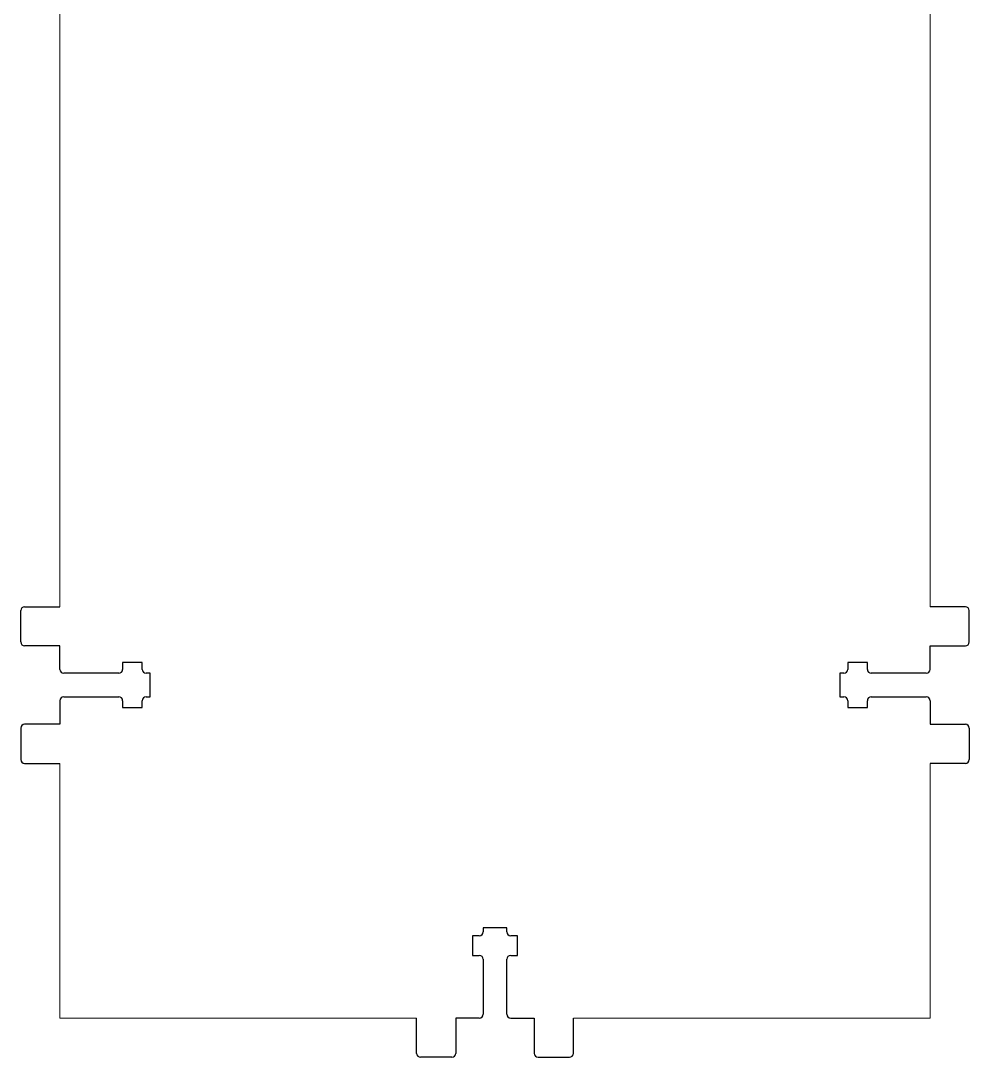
# Model space of a CAD drawing. Header units: millimetres. Extents: x 0 to 1730, y 0 to 300.
# Drawn here: x 749.5 to 870.5, y 2.5 to 134.8 of the extents above; entities that cross this region are included whole.
import ezdxf

# ---------------------------------------------------------------- set-up
doc = ezdxf.new("R2010")
doc.units = ezdxf.units.MM
doc.layers.get('0').update_dxf_attribs({"linetype": 'CONTINUOUS', "lineweight": 25, "true_color": 0x000000})
doc.layers.add('Back', color=7, linetype='CONTINUOUS', lineweight=0, true_color=0x000000)

msp = doc.modelspace()

# ---------------------------------------------------------------- linework, layer by layer
for p, q in [((750, 60), (754.5, 60)), ((870, 60), (865.5, 60)), ((749.5, 55.5), (749.5, 59.5)), ((870.5, 55.5), (870.5, 59.5)), ((754.5, 55), (750, 55)), ((754.5, 52), (754.5, 55)), ((865.5, 55), (870, 55)), ((865.5, 52), (865.5, 55)), ((765, 52.86), (762.5, 52.86)), ((762.5, 52.86), (762.5, 52)), ((765, 52), (765, 52.86)), ((855, 52.86), (855, 52)), ((857.5, 52.86), (855, 52.86)), ((857.5, 52), (857.5, 52.86)), ((762, 51.5), (755, 51.5)), ((766, 51.5), (765.5, 51.5)), ((766, 48.5), (766, 51.5)), ((854, 51.5), (854, 48.5)), ((854.5, 51.5), (854, 51.5)), ((865, 51.5), (858, 51.5)), ((754.5, 48), (754.5, 45)), ((755, 48.5), (762, 48.5)), ((762.5, 48), (762.5, 47.14)), ((765, 47.14), (765, 48)), ((765.5, 48.5), (766, 48.5)), ((854, 48.5), (854.5, 48.5)), ((855, 48), (855, 47.14)), ((857.5, 47.14), (857.5, 48)), ((858, 48.5), (865, 48.5)), ((865.5, 48), (865.5, 45)), ((762.5, 47.14), (765, 47.14)), ((855, 47.14), (857.5, 47.14)), ((754.5, 45), (750, 45)), ((865.5, 45), (870, 45)), ((749.5, 44.5), (749.5, 40.5)), ((870.5, 44.5), (870.5, 40.5)), ((750, 40), (754.5, 40)), ((870, 40), (865.5, 40)), ((811.5, 19), (808.5, 19)), ((808.5, 19), (808.5, 18.5)), ((811.5, 18.5), (811.5, 19)), ((808, 18), (807.14, 18)), ((807.14, 18), (807.14, 15.5)), ((812.86, 18), (812, 18)), ((812.86, 15.5), (812.86, 18)), ((807.14, 15.5), (808, 15.5)), ((808.5, 15), (808.5, 8)), ((811.5, 8), (811.5, 15)), ((812, 15.5), (812.86, 15.5)), ((800, 3), (800, 7.5)), ((808, 7.5), (805, 7.5)), ((805, 7.5), (805, 3)), ((812, 7.5), (815, 7.5)), ((815, 7.5), (815, 3)), ((820, 3), (820, 7.5)), ((804.5, 2.5), (800.5, 2.5)), ((815.5, 2.5), (819.5, 2.5))]:
    msp.add_line(p, q)
for centre, start, end in [((750, 59.5), 90, 180), ((870, 59.5), 360, 90), ((750, 55.5), 180, 270), ((870, 55.5), 270, 360), ((755, 52), 180, 270), ((762, 52), 270, 360), ((765.5, 52), 180, 270), ((854.5, 52), 270, 360), ((858, 52), 180, 270), ((865, 52), 270, 360), ((755, 48), 90, 180), ((762, 48), 360, 90), ((765.5, 48), 90, 180), ((854.5, 48), 0, 90), ((858, 48), 90, 180), ((865, 48), 0, 90), ((750, 44.5), 90, 180), ((870, 44.5), 360, 90), ((750, 40.5), 180, 270), ((870, 40.5), 270, 360), ((808, 18.5), 270, 360), ((812, 18.5), 180, 270), ((808, 15), 360, 90), ((812, 15), 90, 180), ((808, 8), 270, 360), ((812, 8), 180, 270), ((800.5, 3), 180, 270), ((804.5, 3), 270, 360), ((815.5, 3), 180, 270), ((819.5, 3), 270, 360)]:
    msp.add_arc(centre, 0.5, start, end)
at = {"layer": 'Back'}
for p, q in [((865.5, 60), (865.5, 240)), ((754.5, 140), (754.5, 60)), ((754.5, 40), (754.5, 7.5)), ((865.5, 7.5), (865.5, 40)), ((800, 7.5), (754.5, 7.5)), ((865.5, 7.5), (820, 7.5))]:
    msp.add_line(p, q, dxfattribs=at)

doc.saveas('drawing.dxf')
